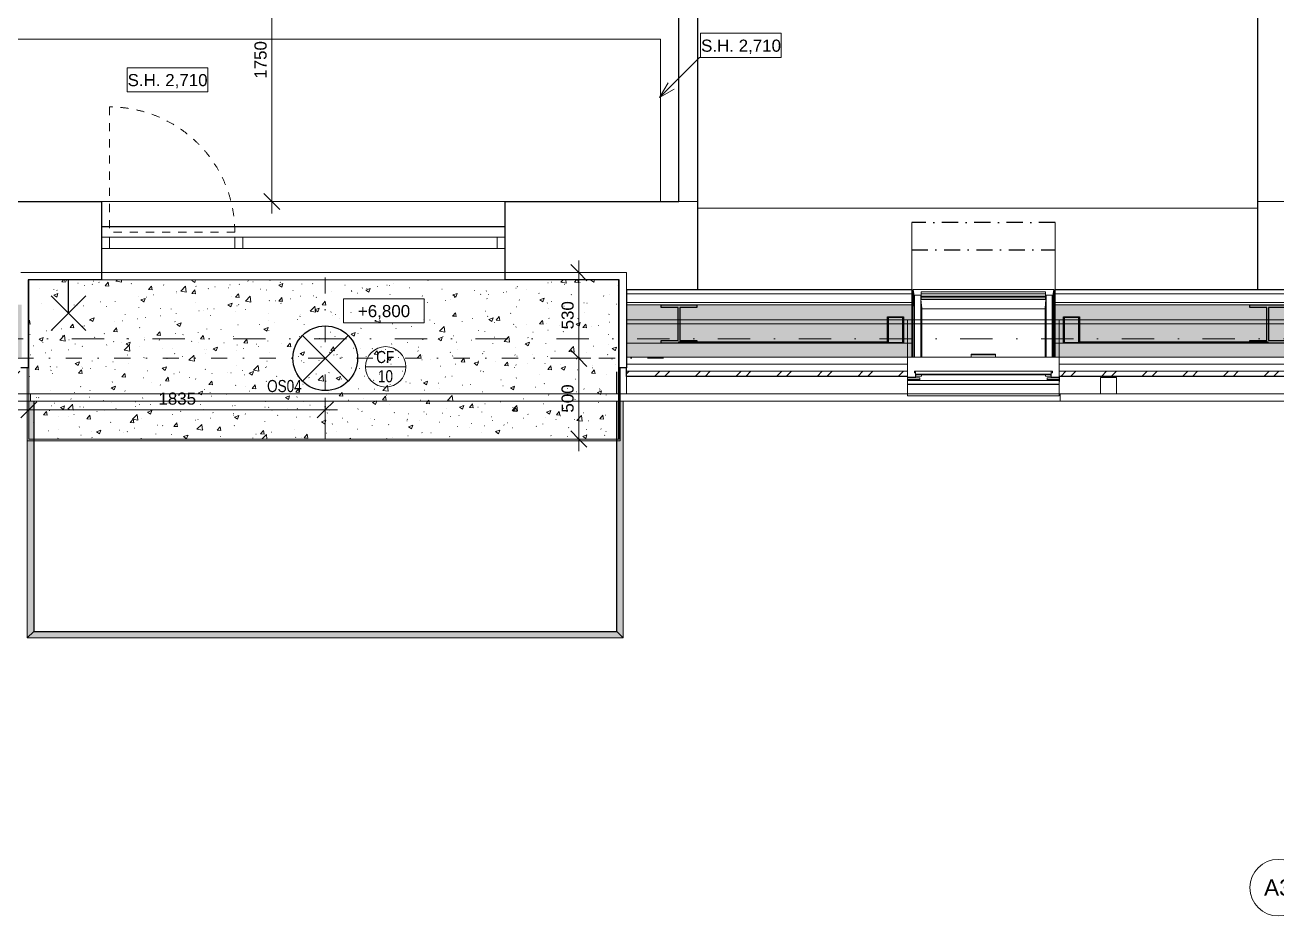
# Model space of a CAD drawing. Header units: millimetres. Extents: x -2015 to 46090, y -3604 to 14301.
# Drawn here: x 8441 to 16193, y -3571 to 1942 of the extents above; entities that cross this region are included whole.
import ezdxf

# ---------------------------------------------------------------- set-up
doc = ezdxf.new("R2010")
doc.units = ezdxf.units.MM
for name, pattern in [('HA_Dash_2mm-S1mm', [100, 50, -50]), ('HA_DashDot_10mm-S3mm', [500, 200, -150, 0, -150]), ('HA_DashDot_4mm-S1mm', [200, 100, -50, 0, -50]), ('HA_DashDot_6mm-S2mm', [300, 100, -100, 0, -100])]:
    doc.linetypes.add(name, pattern=pattern)
for name, color, linetype, lineweight in [('-UNDERLAY_A-AREA-____-OTLN', 9, 'Continuous', 25), ('-UNDERLAY_A-FLOR-HRAL-OTLN', 9, 'Continuous', 9), ('-UNDERLAY_A-GLAZ-CWMG-OTLN', 9, 'Continuous', 5), ('-UNDERLAY_A-WALL-____-OTLN', 9, 'Continuous', 9), ('-UNDERLAY_M-HVAC-DUCT-OTLN', 9, 'Continuous', 9), ('A-____-____-DIMS', 9, 'Continuous', 5), ('A-____-____-DIMS-50', 9, 'Continuous', 5), ('A-CLNG-____-IDEN', 9, 'Continuous', 9), ('A-CLNG-____-OTLN', 9, 'Continuous', 9), ('A-CLNG-____-PATT', 9, 'Continuous', 9), ('A-DETL-____-CNTR', 9, 'HA_DashDot_6mm-S2mm', 9), ('A-DOOR-____-OTLN', 9, 'Continuous', 9), ('A-FLOR-____-OTLN', 9, 'Continuous', 9), ('A-FLOR-____-OVHD', 9, 'HA_DashDot_4mm-S1mm', 25), ('A-GENM-____-MCUT', 9, 'Continuous', 25), ('A-GLAZ-____-OTLN', 9, 'Continuous', 5), ('A-GLAZ-CURT-MCUT', 9, 'Continuous', 5), ('A-GLAZ-CURT-OTLN', 9, 'Continuous', 5), ('A-GLAZ-CWMG-MCUT', 9, 'Continuous', 5), ('A-GLAZ-CWMG-OTLN', 9, 'Continuous', 5), ('A-ROOF-____-MCUT', 9, 'Continuous', 25), ('A-ROOF-____-OTLN', 9, 'Continuous', 9), ('A-ROOF-____-PATT', 9, 'Continuous', 25), ('A-WALL-____-MCUT', 9, 'Continuous', 9), ('A-WALL-____-OTLN', 9, 'Continuous', 9), ('E-LITE-EQPM-IDEN', 9, 'Continuous', 9), ('E-LITE-EQPM-OTLN', 9, 'Continuous', 9), ('G-____-____-DIMS', 9, 'Continuous', 5), ('I-WALL-____-MCUT', 9, 'Continuous', 25), ('S-GRID-____-IDEN', 9, 'Continuous', 9), ('S-GRID-____-OTLN', 9, 'Continuous', 5)]:
    doc.layers.add(name, color=color, linetype=linetype, lineweight=lineweight)
doc.styles.add('Arial', font='arial.ttf', dxfattribs={"height": 100})
doc.styles.add('Arial_1', font='arial.ttf', dxfattribs={"height": 75})
doc.styles.add('Arial_2', font='arial.ttf', dxfattribs={"width": 0.8, "height": 75})
doc.dimstyles.new('Inner_Dimensions', dxfattribs={"dimscale": 304.8, "dimtxt": 76.519455, "dimasz": 0.328084, "dimexe": 0.246063, "dimexo": 0.0625, "dimgap": 0.032808, "dimtad": 1, "dimdec": 0, "dimzin": 0, "dimdsep": 46, "dimtxsty": 'Arial_1', "dimblk1": 'OBLIQUE', "dimblk2": 'OBLIQUE', "dimsah": 1, "dimcen": 0.09, "dimdle": 0.246063, "dimazin": 0, "dimtfac": 1, "dimtdec": 4, "dimtix": 1, "dimtmove": 0, "dimatfit": 3, "dimfxl": 0.246063, "dimfxlon": 1, "dimtvp": 1, "dimtolj": 1, "dimtzin": 0, "dimlwd": 9, "dimlwe": 9, "dimarcsym": 2})
pattern_1 = [(0, (0, 0), (58.594, 33.829), [39.062, -78.125]), (120, (0, 0), (-58.593773, 33.82939), [39.062, -78.125]), (60, (0, 0), (0.000227, 67.65839), [0, -78.125, 39.062, 0])]

# ---------------------------------------------------------------- blocks, each defined once
blk = doc.blocks.new('BD Libus_IFC_ifc-1-DSP_2NP-A')
at = {"layer": 'A-GENM-____-MCUT', "color": 7}
for p, q in [((12380, 194.2), (12380, 211.5)), ((12380, 211.5), (12600, 211.5)), ((12485.3, 194.2), (12380, 194.2)), ((12485.3, -9.6), (12485.3, 194.2)), ((12600, 194.2), (12494.8, 194.2)), ((12494.8, 194.2), (12494.8, -9.6)), ((12600, 211.5), (12600, 194.2)), ((16025, 194.2), (16025, 211.5)), ((16025, 211.5), (16245, 211.5)), ((16130.2, 194.2), (16025, 194.2)), ((16130.2, -9.6), (16130.2, 194.2)), ((16245, 194.2), (16139.7, 194.2)), ((16139.7, 194.2), (16139.7, -9.6)), ((13780.5, -27), (13780.5, 135.6)), ((13780.5, 135.6), (13880.5, 135.6)), ((13876.5, 131.3), (13784.5, 131.3)), ((13784.5, 131.3), (13784.5, -22.7)), ((13876.5, -22.7), (13876.5, 131.3)), ((13880.5, 135.6), (13880.5, -27)), ((14870.6, -27.1), (14870.6, 135.6)), ((14870.6, 135.6), (14970.6, 135.6)), ((14966.6, 131.2), (14874.6, 131.2)), ((14874.6, 131.2), (14874.6, -22.7)), ((14966.6, -22.7), (14966.6, 131.2)), ((14970.6, 135.6), (14970.6, -27.1)), ((12380, -27), (12380, -9.6)), ((12380, -9.6), (12485.3, -9.6)), ((12600, -27), (12380, -27)), ((12490, -19.2), (13780.5, -19.2)), ((12490, -27.1), (12490, -19.2)), ((13780.5, -27.2), (12490, -27.1)), ((12494.8, -9.6), (12600, -9.6)), ((12600, -9.6), (12600, -27)), ((13780.5, -19.2), (13780.5, -27.2)), ((13880.5, -27), (13780.5, -27)), ((13784.5, -22.7), (13876.5, -22.7)), ((14970.6, -27.1), (14870.6, -27.1)), ((14874.6, -22.7), (14966.6, -22.7)), ((14970.5, -19.3), (16135, -19.3)), ((14970.5, -27.2), (14970.5, -19.3)), ((16135, -27.2), (14970.5, -27.2)), ((16025, -27), (16025, -9.6)), ((16025, -9.6), (16130.2, -9.6)), ((16245, -27), (16025, -27)), ((16135, -19.3), (16135, -27.2)), ((16139.7, -9.6), (16245, -9.6))]:
    blk.add_line(p, q, dxfattribs=at)
blk = doc.blocks.new('Railing - Railing-1473463-DSP_2NP-A')
at = {"layer": '-UNDERLAY_A-FLOR-HRAL-OTLN'}
for points in [[(8455, -1850), (8495, -1810), (8495, -385), (8455, -385), (8455, -884.1)], [(12145, -1850), (12145, -385), (12105, -385), (12105, -1810), (12138.2, -1843.2)], [(8455, -1850), (12145, -1850), (12105, -1810), (8495, -1810)]]:
    blk.add_hatch(color=256, dxfattribs=at).paths.add_polyline_path(points)
for p, q in [((8455, -1850), (8455, -385)), ((8495, -1810), (8495, -385)), ((12105, -385), (12105, -1810)), ((12145, -385), (12145, -1850)), ((8495, -1810), (8455, -1850)), ((12145, -1850), (8455, -1850)), ((12105, -1810), (8495, -1810)), ((12105, -1810), (12145, -1850))]:
    blk.add_line(p, q, dxfattribs=at)
blk = doc.blocks.new('Obdélníková příčel - 50x70mm EXT-1499864-DSP_2NP-A')
at = {"layer": '-UNDERLAY_A-GLAZ-CWMG-OTLN'}
for p, q in [((2805, 630), (2805, 560)), ((4380, 630), (2805, 630)), ((4380, 560), (4380, 630)), ((2805, 560), (4380, 560))]:
    blk.add_line(p, q, dxfattribs=at)
blk = doc.blocks.new('Obdélníková příčel - 50x70mm EXT-1499825-DSP_2NP-A')
at = {"layer": '-UNDERLAY_A-GLAZ-CWMG-OTLN'}
for p, q in [((1980, 630), (1980, 560)), ((2755, 630), (1980, 630)), ((2755, 560), (2755, 630)), ((1980, 560), (2755, 560))]:
    blk.add_line(p, q, dxfattribs=at)
blk = doc.blocks.new('Roof-Windows_VELUX_VFE - VFE size 940x1370 _PK38__67_26-2206238-DSP_2NP-A')
at = {"layer": 'A-GLAZ-____-OTLN'}
for p, q in [((470, 235), (-470, 235)), ((-470, -235), (-470, 235)), ((470, -235), (470, 235)), ((-470, 164.3), (-470, 163.8)), ((470, 164.3), (-470, 164.3)), ((-470, 163.8), (-470, 139.3)), ((470, 163.8), (-470, 163.8)), ((470, 163.8), (470, 164.3)), ((470, 139.3), (470, 163.8)), ((-470, 139.3), (-470, 122.4)), ((470, 139.3), (-470, 139.3)), ((-470, 122.4), (-470, 119.5)), ((-470, 119.5), (-420, 119.5)), ((-470, -3.7), (-470, 119.5)), ((-469, 137.5), (-469, 133.5)), ((-469, 137.5), (-394, 137.5)), ((-469, 123.5), (-469, 133.5)), ((-469, 133.5), (-394, 133.5)), ((-394, 123.5), (-469, 123.5)), ((-420, 92.9), (-427.6, 92.9)), ((-427.6, 92.9), (-427.6, 83.2)), ((-427.6, 83.2), (427.6, 83.2)), ((-420, 119.5), (-420, 92.9)), ((-420, 105.2), (-417.8, 105.2)), ((420, 100.9), (-420, 100.9)), ((-420, 92.9), (-420, 83.2)), ((-417.8, 103.7), (-417.8, 114.1)), ((-417.8, 114.1), (-383.7, 114.1)), ((-383.7, 103.7), (-417.8, 103.7)), ((-394, 137.5), (-394, 133.5)), ((-394, 133.5), (-394, 123.5)), ((-383.7, 114.1), (-383.7, 103.7)), ((-383.7, 105.2), (383.7, 105.2)), ((383.7, 103.7), (383.7, 114.1)), ((383.7, 114.1), (417.8, 114.1)), ((417.8, 103.7), (383.7, 103.7)), ((394, 137.5), (394, 133.5)), ((394, 137.5), (469, 137.5)), ((394, 123.5), (394, 133.5)), ((394, 133.5), (469, 133.5)), ((469, 123.5), (394, 123.5)), ((417.8, 114.1), (417.8, 103.7)), ((417.8, 105.2), (420, 105.2)), ((420, 92.9), (420, 119.5)), ((420, 119.5), (470, 119.5)), ((420, 83.2), (420, 92.9)), ((427.6, 92.9), (420, 92.9)), ((427.6, 83.2), (427.6, 92.9)), ((469, 137.5), (469, 133.5)), ((469, 133.5), (469, 123.5)), ((470, 122.4), (470, 139.3)), ((470, 119.5), (470, 122.4)), ((470, 119.5), (470, -3.7)), ((470, -3.7), (-470, -3.7)), ((-75, -3.7), (-75, -18.6)), ((-75, -18.6), (-75, -23.6)), ((75, -18.6), (-75, -18.6)), ((75, -23.6), (-75, -23.6)), ((75, -18.6), (75, -3.7)), ((75, -23.6), (75, -18.6)), ((-470, -235), (470, -235))]:
    blk.add_line(p, q, dxfattribs=at)
blk = doc.blocks.new('Systémový panel - Sklo-1499866-DSP_2NP-A')
at = {"layer": 'A-GLAZ-CURT-MCUT'}
for p, q in [((-787.5, 0), (-787.5, 70)), ((-787.5, 70), (787.5, 70)), ((787.5, 70), (787.5, 0)), ((787.5, 0), (-787.5, 0))]:
    blk.add_line(p, q, dxfattribs=at)
blk = doc.blocks.new('Obdélníková příčel - 50x70mm EXT-1499822-DSP_2NP-A')
at = {"layer": 'A-GLAZ-CWMG-OTLN'}
for p, q in [((2755, 630), (1980, 630)), ((2755, 560), (1980, 560))]:
    blk.add_line(p, q, dxfattribs=at)
blk = doc.blocks.new('Obdélníková příčel - 50x70mm EXT-1499828-DSP_2NP-A')
at = {"layer": 'A-GLAZ-CWMG-MCUT'}
for p, q in [((0, 0), (-50, 0)), ((-50, 0), (-50, -70)), ((0, -70), (0, 0)), ((-50, -70), (0, -70))]:
    blk.add_line(p, q, dxfattribs=at)
blk = doc.blocks.new('Obdélníková příčel - 50x70mm EXT-1499829-DSP_2NP-A')
at = {"layer": 'A-GLAZ-CWMG-MCUT'}
for p, q in [((-50, 0), (0, 0)), ((-50, -70), (-50, 0)), ((0, 0), (0, -70)), ((0, -70), (-50, -70))]:
    blk.add_line(p, q, dxfattribs=at)
blk = doc.blocks.new('ABMV_CW_Single_Swing_Generic - Ex_Glass_SKLOPNE-1550612-DSP_2NP-A')
at = {"layer": 'A-DOOR-____-OTLN', "linetype": 'HA_Dash_2mm-S1mm', "lineweight": 5}
for p in [(-387.5, -30), (387.5, -805)]:
    blk.add_line(p, (387.5, -30), dxfattribs=at)
blk.add_arc((387.5, -30), 775, 180, 270, dxfattribs=at)
blk = doc.blocks.new('Obdélníková příčel - 50x70mm EXT-1499826-DSP_2NP-A')
at = {"layer": 'A-GLAZ-CWMG-MCUT'}
for p, q in [((25, 0), (-25, 0)), ((-25, 0), (-25, -70)), ((25, -70), (25, 0)), ((-25, -70), (25, -70))]:
    blk.add_line(p, q, dxfattribs=at)
blk = doc.blocks.new('Roof-Windows_VELUX_GLL_1061 - PK06-1841059-DSP_2NP-A')
at = {"layer": 'A-GLAZ-____-OTLN'}
for p, q in [((14810, 306.5), (13940, 306.5)), ((13940, 306.5), (13940, -113.8)), ((13946, 269.2), (13940, 306.5)), ((13946, 269.2), (13946, 202.6)), ((13949.1, 259.7), (13946, 259.7)), ((13946, 258.3), (13949.1, 258.3)), ((13949.1, 235.1), (13946, 235.1)), ((13987, 271.1), (13949.1, 271.1)), ((13949.1, 271.1), (13949.1, -113.8)), ((13989, 253.3), (13987, 271.1)), ((13987, -113.8), (13987, 271.1)), ((13987.7, 253.3), (13987.7, 243.5)), ((13987.7, 253.3), (13990, 253.3)), ((13987.7, 243.5), (13993.6, 189.3)), ((13987.7, 243.5), (14762.3, 243.5)), ((13990, 259.7), (13988.3, 259.7)), ((13988.3, 258.3), (13990, 258.3)), ((13990, 291.5), (14760, 291.5)), ((13990, 291.5), (13990, 291.5)), ((13990, 291.5), (13990, 282.8)), ((13990, 282.8), (13990, 278.3)), ((13990, 278.4), (13990, 276.9)), ((14760, 278.3), (13990, 278.3)), ((13990, 276.9), (13990, 274.6)), ((13990, 274.6), (13990, 272.1)), ((13990, 272.1), (13990, 267.8)), ((13990, 267.8), (13990, 263.4)), ((13990, 263.4), (13990, 257.2)), ((13990, 263.4), (14760, 263.4)), ((13990, 257.3), (14760, 257.3)), ((13990, 257.3), (13990, 251.3)), ((13990, 251.3), (13990, 245.8)), ((13990, 245.8), (14760, 245.8)), ((14756.4, 189.3), (14762.3, 243.5)), ((14760, 282.8), (14760, 291.5)), ((14760, 291.5), (14760, 291.5)), ((14760, 278.3), (14760, 282.8)), ((14760, 276.9), (14760, 278.4)), ((14760, 274.6), (14760, 276.9)), ((14760, 272.1), (14760, 274.6)), ((14760, 267.8), (14760, 272.1)), ((14760, 263.4), (14760, 267.8)), ((14760, 257.2), (14760, 263.4)), ((14761.7, 259.7), (14760, 259.7)), ((14760, 258.3), (14761.7, 258.3)), ((14760, 251.3), (14760, 257.3)), ((14760, 253.3), (14762.3, 253.3)), ((14760, 245.8), (14760, 251.3)), ((14763, 271.1), (14761, 253.3)), ((14762.3, 243.5), (14762.3, 253.3)), ((14800.9, 271.1), (14763, 271.1)), ((14763, 271.1), (14763, -113.8)), ((14800.9, -113.8), (14800.9, 271.1)), ((14804, 259.7), (14800.9, 259.7)), ((14800.9, 258.3), (14804, 258.3)), ((14804, 235.1), (14800.9, 235.1)), ((14810, 306.5), (14804, 269.2)), ((14804, -113.8), (14804, 269.2)), ((14810, -113.8), (14810, 306.5)), ((13949.1, 227.7), (13946, 227.7)), ((13949.1, 218.5), (13946, 218.5)), ((13949.1, 175.9), (13946, 175.9)), ((13946, 167.1), (13949.1, 167.1)), ((13949.1, 158.6), (13946, 158.6)), ((13993.6, 189.3), (13993.6, -113.8)), ((14756.4, 185.5), (13993.6, 185.5)), ((14756.4, 189.3), (14756.4, -113.8)), ((14804, 227.7), (14800.9, 227.7)), ((14804, 218.5), (14800.9, 218.5)), ((14804, 175.9), (14800.9, 175.9)), ((14800.9, 167.1), (14804, 167.1)), ((14804, 158.6), (14800.9, 158.6)), ((13949.1, 154.1), (13946, 154.1)), ((14804, 154.1), (14800.9, 154.1)), ((13949.1, -39.6), (13946, -39.6)), ((13946, -39.6), (13949.1, -39.6)), ((14804, -39.6), (14800.9, -39.6)), ((14800.9, -39.6), (14804, -39.6)), ((13904, -233), (13904, -258)), ((13904, -258), (13904, -259.3)), ((13905, -258), (13904, -258)), ((13904, -259.3), (13904, -264.8)), ((13905, -264.8), (13904, -264.8)), ((14846, -258), (14845, -258)), ((14846, -264.8), (14845, -264.8)), ((14846, -258), (14846, -233)), ((14846, -259.3), (14846, -258)), ((14846, -264.8), (14846, -259.3))]:
    blk.add_line(p, q, dxfattribs=at)
blk = doc.blocks.new('HA_LF_GenericSymbol nastenne svitidlo - nastenne svitidlo-V4-DSP_2NP-A')
at = {"layer": 'E-LITE-EQPM-OTLN', "color": 11, "lineweight": 25}
for p, q in [((107.3, 107.3), (-107.3, -107.3)), ((-107.3, 107.3), (107.3, -107.3)), ((0, 0), (-205, 0))]:
    blk.add_line(p, q, dxfattribs=at)
blk = doc.blocks.new('HA_LF_GenericSymbol - OS04_VENKOVNI-2042368-DSP_2NP-A')
at = {"layer": 'E-LITE-EQPM-OTLN', "color": 11, "lineweight": 25}
for p, q in [((141.4, 141.4), (-141.4, -141.4)), ((-141.4, 141.4), (141.4, -141.4))]:
    blk.add_line(p, q, dxfattribs=at)
blk.add_circle((0, 0), 200, dxfattribs=at)
blk = doc.blocks.new('Grid - Radius 3_5mm-353793-DSP_2NP-A')
at = {"layer": 'S-GRID-____-IDEN'}
blk.add_circle((0, 0), 3.5, dxfattribs=at)
blk = doc.blocks.new('DIMBLOCK94-DSP_2NP-A')
at = {"layer": 'A-____-____-DIMS-50', "lineweight": 9}
for p, q in [((9969.1, 2600), (9919.1, 2650)), ((10044.1, 2600), (9894.1, 2600)), ((9969.1, 2600), (9969.1, 775)), ((9969.1, 2600), (10019.1, 2550)), ((9969.1, 2600), (10044.1, 2600)), ((9969.1, 850), (9919.1, 900)), ((10044.1, 850), (9894.1, 850)), ((9969.1, 850), (10019.1, 800)), ((9969.1, 850), (10044.1, 850))]:
    blk.add_line(p, q, dxfattribs=at)
at = {"layer": 'A-____-____-DIMS-50', "color": 0, "lineweight": 9, "insert": (9861.8, 1609.6), "char_height": 75, "width": 276.883, "attachment_point": 1, "rotation": 90, "line_spacing_factor": 0.941778, "style": 'Arial_1'}
blk.add_mtext('1750', dxfattribs=at)
blk = doc.blocks.new('_Oblique')
at = {"color": 0, "linetype": 'ByBlock', "lineweight": -2}
blk.add_line((-0.5, -0.5), (0.5, 0.5), dxfattribs=at)
blk = doc.blocks.new('HA_Tag_Ceiling - Group _ Type Mark-1591810-DSP_2NP-A')
at = {"layer": 'A-CLNG-____-IDEN'}
blk.add_line((-2.5, 0), (2.5, 0), dxfattribs=at)
blk.add_circle((0, 0), 2.5, dxfattribs=at)
blk = doc.blocks.new('DIMBLOCK117-DSP_2NP-A')
at = {"layer": 'A-____-____-DIMS-50', "lineweight": 9}
for p, q in [((8465, -364.6), (8465, -514.6)), ((8465, -439.6), (8465, -364.6)), ((10300.4, -364.6), (10300.4, -514.6)), ((10300.4, -439.6), (10300.4, -364.6)), ((8390, -439.6), (10375.4, -439.6)), ((8465, -439.6), (8415, -489.6)), ((8465, -439.6), (8515, -389.6)), ((10300.4, -439.6), (10250.4, -489.6)), ((10300.4, -439.6), (10350.4, -389.6))]:
    blk.add_line(p, q, dxfattribs=at)
at = {"layer": 'A-____-____-DIMS-50', "color": 0, "lineweight": 9, "insert": (9267.3, -332.2), "char_height": 75, "width": 276.883, "attachment_point": 1, "line_spacing_factor": 0.941778, "style": 'Arial_1'}
blk.add_mtext('1835', dxfattribs=at)
blk = doc.blocks.new('DIMBLOCK118-DSP_2NP-A')
at = {"layer": 'A-____-____-DIMS-50', "lineweight": 9}
for p, q in [((11870.4, -120), (11820.4, -70)), ((11795.4, -120), (11945.4, -120)), ((11870.4, -120), (11795.4, -120)), ((11870.4, -695), (11870.4, -120)), ((11870.4, -120), (11920.4, -170)), ((11795.4, -620), (11945.4, -620)), ((11870.4, -620), (11795.4, -620)), ((11870.4, -620), (11820.4, -570)), ((11870.4, -620), (11920.4, -670))]:
    blk.add_line(p, q, dxfattribs=at)
at = {"layer": 'A-____-____-DIMS-50', "color": 0, "lineweight": 9, "insert": (11763, -456.5), "char_height": 75, "width": 207.662, "attachment_point": 1, "rotation": 90, "line_spacing_factor": 0.941778, "style": 'Arial_1'}
blk.add_mtext('500', dxfattribs=at)
blk = doc.blocks.new('DIMBLOCK119-DSP_2NP-A')
at = {"layer": 'A-____-____-DIMS-50', "lineweight": 9}
for p, q in [((11870.4, -120), (11870.4, 485)), ((11795.4, 410), (11945.4, 410)), ((11870.4, 410), (11795.4, 410)), ((11870.4, 410), (11820.4, 460)), ((11870.4, 410), (11920.4, 360)), ((11870.4, -120), (11820.4, -70)), ((11795.4, -120), (11945.4, -120)), ((11870.4, -120), (11795.4, -120)), ((11870.4, -120), (11920.4, -170))]:
    blk.add_line(p, q, dxfattribs=at)
at = {"layer": 'A-____-____-DIMS-50', "color": 0, "lineweight": 9, "insert": (11763, 58.5), "char_height": 75, "width": 207.662, "attachment_point": 1, "rotation": 90, "line_spacing_factor": 0.941778, "style": 'Arial_1'}
blk.add_mtext('530', dxfattribs=at)
blk = doc.blocks.new('Spot Elevations - Generic-448778-DSP_2NP-A')
at = {"layer": 'G-____-____-DIMS', "lineweight": 9}
for p, q in [((-5, 0), (-5, 3)), ((-5, 3), (5, 3)), ((5, 3), (5, 0)), ((5, 0), (-5, 0))]:
    blk.add_line(p, q, dxfattribs=at)

msp = doc.modelspace()

# ---------------------------------------------------------------- hatches: boundary and pattern name
at = {"layer": 'A-CLNG-____-PATT', "lineweight": 5}
h = msp.add_hatch(dxfattribs=at)
h.set_pattern_fill('FP_5', color=256, style=0, pattern_type=2)
h.set_pattern_definition([(50, (0, 0), (268.9728, -23.5317), [28.125, -309.375]), (355, (0, 0), (-52.032, 282.072), [22.5, -247.5]), (100.451, (22.41, -1.96), (216.9426, 258.538), [23.903, -262.928]), (46.184, (0, 75), (400.215, -62.072), [42.187, -464.062]), (96.636, (33.35, 69.83), (350.496, 365.297), [35.854, -394.392]), (351.184, (0, 75), (350.5, 365.294), [33.75, -371.25]), (21, (37.5, 56.25), (223.8405, -150.982), [28.125, -309.375]), (326, (37.5, 56.25), (91.243, 271.9314), [22.5, -247.5]), (71.451, (56.15, 43.67), (315.084, 120.947), [23.903, -262.928]), (37.5, (0, 0), (4.55924, 124.8353), [1.676, -242.824, 1.676, -249.574, -248.437]), (37.5, (0, 0), (4.55924, 124.8353), [-495.75, 1.676, -246.761]), (7.5, (0, 0), (98.6506, 147.9038), [1.676, -141.574, 1.676, -237.199, -94.687]), (7.5, (0, 0), (98.6506, 147.9038), [-382.125, 1.676, -93.011]), (327.5, (-83.62, 0), (200.1838, -8.45835), [1.676, -92.074, 1.676, -290.824, -388.125]), (327.5, (-83.62, 0), (200.1838, -8.45835), [-386.25, 1.676, -386.449]), (317.5, (-121.12, 0), (218.6952, 37.539), [1.676, -120.199, 1.676, -192.574, -275.625]), (317.5, (-121.12, 0), (218.6952, 37.539), [-316.125, 1.676, -273.949])])
h.paths.add_polyline_path([(8915, -620), (12120, -620), (12120, 365), (8465, 365), (8465, -620), (8761.1, -620)])
at = {"layer": 'A-ROOF-____-PATT', "lineweight": 5}
h = msp.add_hatch(dxfattribs=at)
h.set_pattern_fill('FP_2', color=256, style=0, pattern_type=2)
h.set_pattern_definition(pattern_1)
h.paths.add_polyline_path([(12165, -27), (13931.3, -27), (13931.3, 211.5), (12165, 211.5), (12165, 81.9)])
h.paths.add_polyline_path([(318.1, -27), (1870, -27), (1870, 211.5), (-340, 211.5), (-340, -27)])
h.paths.add_polyline_path([(21832.5, -27), (21893.3, 211.5), (19135, 211.5), (19135, -27), (21425.4, -27)])
h.paths.add_polyline_path([(4490, -27), (5786.3, -27), (5786.3, 211.5), (4490, 211.5), (4490, 81.9)])
h.paths.add_polyline_path([(6673.7, -27), (8420, -27), (8420, 211.5), (6673.7, 211.5), (6673.7, 81.9)])
h.paths.add_polyline_path([(16515, -27), (16515, 211.5), (14818.7, 211.5), (14818.7, -27), (16359.7, -27)])
h = msp.add_hatch(dxfattribs=at)
h.set_pattern_fill('FP_2', color=256, style=0, pattern_type=2)
h.set_pattern_definition(pattern_1)
h.paths.add_polyline_path([(21810.3, -113.7), (21832.5, -27), (19135, -27), (19135, -113.7), (21425.4, -113.7)])
h.paths.add_polyline_path([(-340, -113.7), (1870, -113.7), (1870, -27), (-340, -27)])
h.paths.add_polyline_path([(4490, -113.7), (5786.3, -113.7), (5786.3, -27), (4490, -27)])
h.paths.add_polyline_path([(16515, -113.7), (16515, -27), (14818.7, -27), (14818.7, -113.7), (16359.7, -113.7)])
h.paths.add_polyline_path([(6673.7, -113.7), (8420, -113.7), (8420, -27), (6673.7, -27), (6673.7, -38.9)])
h.paths.add_polyline_path([(12165, -113.7), (13931.3, -113.7), (13931.3, -27), (12165, -27)])
h = msp.add_hatch(dxfattribs=at)
h.set_pattern_fill('FP_1', color=256, style=0, pattern_type=2)
h.set_pattern_definition([(45, (0, 0), (-125.7236, 125.7236), []), (45, (0, 190.5), (-125.7236, 125.7236), [])])
h.paths.add_polyline_path([(21779.9, -233), (21788.2, -200.5), (19135, -200.5), (19135, -233), (21425.4, -233)])
h.paths.add_polyline_path([(-385, -233), (1870, -233), (1870, -200.5), (-340, -200.5), (-340, -216.8), (-385, -216.8)])
h.paths.add_polyline_path([(4490, -233), (5760, -233), (5760, -200.5), (4490, -200.5)])
h.paths.add_polyline_path([(16515, -233), (16515, -200.5), (14845, -200.7), (14845, -233), (16359.7, -233)])
h.paths.add_polyline_path([(6700, -233), (8420, -233), (8420, -200.5), (6700, -200.7), (6700, -232.5)])
h.paths.add_polyline_path([(12165, -233), (13905, -233), (13905, -200.5), (12165, -200.5)])

# ---------------------------------------------------------------- linework, layer by layer
at = {"layer": '-UNDERLAY_A-AREA-____-OTLN'}
for p, q in [((8915, 695), (11415, 695)), ((8915, 695), (8915, 387.5)), ((12105, -340), (12105, -205)), ((8495, -385), (8495, -1810)), ((12105, -1810), (12105, -385)), ((8495, -1810), (12105, -1810))]:
    msp.add_line(p, q, dxfattribs=at)
at = {"layer": '-UNDERLAY_A-WALL-____-OTLN'}
for p, q in [((16515, 117.5), (12165, 117.5)), ((12165, 92.5), (16515, 92.5)), ((12165, -340), (12165, -233)), ((-385, -385), (21787.6, -385)), ((21752.6, -340), (4490, -340)), ((8475, -340), (8475, -385)), ((14850, -385), (14850, -340))]:
    msp.add_line(p, q, dxfattribs=at)
at = {"layer": '-UNDERLAY_M-HVAC-DUCT-OTLN'}
for p, q in [((15099.8, -340.1), (15099.8, -240.1)), ((15099.8, -240.1), (15199.8, -240.1)), ((15199.8, -240.1), (15199.8, -340.1)), ((15199.8, -340.1), (15099.8, -340.1))]:
    msp.add_line(p, q, dxfattribs=at)
at = {"layer": 'A-CLNG-____-OTLN'}
for p, q in [((8465, -620), (8465, 365)), ((12120, -178.8), (12120, -620)), ((12120, -620), (12115, -620))]:
    msp.add_line(p, q, dxfattribs=at)
at = {"layer": 'A-DETL-____-CNTR'}
for p, q in [((10300.4, -620), (10300.4, 380)), ((8393.4, -120), (12393.4, -120))]:
    msp.add_line(p, q, dxfattribs=at)
at = {"layer": 'A-FLOR-____-OTLN'}
for p, q in [((8225, 1855), (12375, 1855)), ((12375, 1855), (12375, 850))]:
    msp.add_line(p, q, dxfattribs=at)
at = {"layer": 'A-FLOR-____-OVHD'}
for p, q in [((14818.7, 720.8), (13931.3, 720.8)), ((13931.3, 550.3), (14818.7, 550.3))]:
    msp.add_line(p, q, dxfattribs=at)
at = {"layer": 'A-ROOF-____-MCUT'}
for p, q in [((12165, 306.4), (13931.3, 306.4)), ((13931.3, 306.4), (13931.3, -113.8)), ((14818.7, -113.8), (14818.7, 306.4)), ((14818.7, 306.4), (16515, 306.4)), ((12165, -233), (12165, -178.8)), ((13905, -233), (12165, -233)), ((16515, -233), (14845, -233))]:
    msp.add_line(p, q, dxfattribs=at)
at = {"layer": 'A-ROOF-____-MCUT', "lineweight": 9}
for p, q in [((12165, 279.3), (13931.3, 279.3)), ((14818.7, 279.3), (16515, 279.3)), ((12165, 225.1), (13931.3, 225.1)), ((12165, 211.5), (13931.3, 211.5)), ((14818.7, 225.1), (16515, 225.1)), ((14818.7, 211.5), (16515, 211.5)), ((12165, -27), (13931.3, -27)), ((14818.7, -27), (16515, -27)), ((12165, -113.7), (13931.3, -113.7)), ((14818.7, -113.7), (16515, -113.7)), ((12165, -157.1), (13905, -157.1)), ((12165, -200.5), (13905, -200.5)), ((14845, -157.1), (16515, -157.1)), ((14845, -200.5), (16515, -200.5))]:
    msp.add_line(p, q, dxfattribs=at)
at = {"layer": 'A-ROOF-____-OTLN'}
for p, q in [((12605, 809.3), (16075, 809.3)), ((13931.3, 720.8), (13931.3, 306.4)), ((14818.7, 306.4), (14818.7, 720.8))]:
    msp.add_line(p, q, dxfattribs=at)
at = {"layer": 'A-WALL-____-MCUT', "lineweight": 25}
for p, q in [((8225, 850), (8915, 850)), ((8915, 850), (8915, 365)), ((11415, 365), (11415, 850)), ((11415, 850), (12490, 850)), ((12605, 850), (12605, 306.4)), ((16075, 306.4), (16075, 850)), ((8915, 365), (8460, 365)), ((8460, 365), (8460, -178.8)), ((12120, 365), (11415, 365)), ((12120, -178.8), (12120, 365)), ((12165, 306.4), (12165, -178.8)), ((8460, -178.8), (8415, -178.8)), ((12165, -178.8), (12120, -178.8))]:
    msp.add_line(p, q, dxfattribs=at)
at = {"layer": 'A-WALL-____-MCUT'}
for p, q in [((12490, 850), (12605, 850)), ((16325, 850), (16075, 850)), ((8415, 410), (8915, 410)), ((11415, 410), (12165, 410)), ((12165, 306.4), (12165, 410))]:
    msp.add_line(p, q, dxfattribs=at)
at = {"layer": 'A-WALL-____-OTLN'}
for p, q in [((11415, 850), (8915, 850)), ((8915, 410), (11415, 410)), ((8915, 365), (11415, 365)), ((12115, 365), (12115, -620)), ((8455, -178.8), (8455, -630)), ((12125, -630), (12125, -178.8)), ((12115, -620), (8465, -620)), ((8455, -630), (12125, -630))]:
    msp.add_line(p, q, dxfattribs=at)
at = {"layer": 'G-____-____-DIMS', "lineweight": 9}
for p, q in [((12370.4, 1493.7), (12617.7, 1741)), ((12617.7, 1741), (12873.7, 1741)), ((12370.4, 1493.7), (12422.2, 1583.4)), ((12370.4, 1493.7), (12460.1, 1545.5))]:
    msp.add_line(p, q, dxfattribs=at)
at = {"layer": 'I-WALL-____-MCUT'}
for p, q in [((12490, 850), (12490, 4375)), ((12605, 4375), (12605, 850)), ((16075, 850), (16075, 4375))]:
    msp.add_line(p, q, dxfattribs=at)
at = {"layer": 'S-GRID-____-OTLN', "linetype": 'HA_DashDot_10mm-S3mm', "lineweight": 9}
msp.add_line((25434, 0), (-414.9, 0), dxfattribs=at)

# ---------------------------------------------------------------- block references
at = {"layer": '-UNDERLAY_A-FLOR-HRAL-OTLN'}
msp.add_blockref('Railing - Railing-1473463-DSP_2NP-A', (0, 0), dxfattribs=at)
at = {"layer": '-UNDERLAY_A-GLAZ-CWMG-OTLN'}
for name in ['Obdélníková příčel - 50x70mm EXT-1499825-DSP_2NP-A', 'Obdélníková příčel - 50x70mm EXT-1499864-DSP_2NP-A']:
    msp.add_blockref(name, (6985, 0), dxfattribs=at)
at = {"lineweight": 5}
msp.add_blockref('BD Libus_IFC_ifc-1-DSP_2NP-A', (0, 0), dxfattribs=at)
at = {"layer": 'A-CLNG-____-IDEN', "xscale": 49.99999999999998, "yscale": 49.99999999999998, "zscale": 49.99999999999998}
msp.add_blockref('HA_Tag_Ceiling - Group _ Type Mark-1591810-DSP_2NP-A', (10674.1, -172.9), dxfattribs=at)
at = {"layer": 'A-DOOR-____-OTLN', "rotation": 180}
msp.add_blockref('ABMV_CW_Single_Swing_Generic - Ex_Glass_SKLOPNE-1550612-DSP_2NP-A', (9352.5, 630), dxfattribs=at)
at = {"layer": 'A-GLAZ-____-OTLN'}
msp.add_blockref('Roof-Windows_VELUX_GLL_1061 - PK06-1841059-DSP_2NP-A', (0, 0), dxfattribs=at)
at = {"layer": 'A-GLAZ-____-OTLN', "rotation": 180}
msp.add_blockref('Roof-Windows_VELUX_VFE - VFE size 940x1370 _PK38__67_26-2206238-DSP_2NP-A', (14375, -117.5), dxfattribs=at)
at = {"layer": 'A-GLAZ-CURT-OTLN', "rotation": 180}
msp.add_blockref('Systémový panel - Sklo-1499866-DSP_2NP-A', (10577.5, 630), dxfattribs=at)
at = {"layer": 'A-GLAZ-CWMG-OTLN', "extrusion": (0, 0, -1)}
for name, p in [('Obdélníková příčel - 50x70mm EXT-1499828-DSP_2NP-A', (-8915, 630)), ('Obdélníková příčel - 50x70mm EXT-1499826-DSP_2NP-A', (-9765, 630))]:
    msp.add_blockref(name, p, dxfattribs=at)
at = {"layer": 'A-GLAZ-CWMG-OTLN'}
for name, p in [('Obdélníková příčel - 50x70mm EXT-1499822-DSP_2NP-A', (6985, 0)), ('Obdélníková příčel - 50x70mm EXT-1499829-DSP_2NP-A', (11415, 630))]:
    msp.add_blockref(name, p, dxfattribs=at)
at = {"layer": 'E-LITE-EQPM-OTLN', "color": 11, "lineweight": 25, "rotation": 270}
msp.add_blockref('HA_LF_GenericSymbol nastenne svitidlo - nastenne svitidlo-V4-DSP_2NP-A', (8710, 160), dxfattribs=at)
at = {"layer": 'E-LITE-EQPM-OTLN', "color": 11, "lineweight": 25}
msp.add_blockref('HA_LF_GenericSymbol - OS04_VENKOVNI-2042368-DSP_2NP-A', (10300.4, -120), dxfattribs=at)
at = {"layer": 'G-____-____-DIMS', "lineweight": 9, "extrusion": (0, 0, -1), "xscale": 49.99999999999998, "yscale": 49.99999999999998, "zscale": 49.99999999999998}
msp.add_blockref('Spot Elevations - Generic-448778-DSP_2NP-A', (-12873.7, 1741), dxfattribs=at)
at = {"layer": 'G-____-____-DIMS', "lineweight": 9, "xscale": 49.99999999999998, "yscale": 49.99999999999998, "zscale": 49.99999999999998}
for p in [(9323.3, 1527.9), (10663.4, 98.7)]:
    msp.add_blockref('Spot Elevations - Generic-448778-DSP_2NP-A', p, dxfattribs=at)
at = {"layer": 'S-GRID-____-IDEN', "xscale": 49.99999999999998, "yscale": 49.99999999999998, "zscale": 49.99999999999998}
msp.add_blockref('Grid - Radius 3_5mm-353793-DSP_2NP-A', (16200, -3396.1), dxfattribs=at)

# ---------------------------------------------------------------- texts
at = {"layer": 'A-CLNG-____-IDEN', "lineweight": 5, "char_height": 75, "attachment_point": 1, "style": 'Arial_2'}
for s, insert, width in [('CF', (10615.7, -74.8), 137.89), ('10', (10626.3, -193.8), 115.443)]:
    msp.add_mtext(s, dxfattribs=dict(at, insert=insert, width=width))
at = {"layer": 'E-LITE-EQPM-IDEN', "lineweight": 5, "insert": (9940, -254.4), "char_height": 75, "width": 262.953, "attachment_point": 1, "style": 'Arial_2'}
msp.add_mtext('OS04', dxfattribs=at)
at = {"layer": 'G-____-____-DIMS', "lineweight": 9, "char_height": 75, "width": 592.246, "attachment_point": 1, "line_spacing_factor": 0.941778, "style": 'Arial_1'}
for insert in [(12626.9, 1851.9), (9076.5, 1638.8)]:
    msp.add_mtext('S.H. 2,710', dxfattribs=dict(at, insert=insert))
at = {"layer": 'S-GRID-____-IDEN', "lineweight": 5, "insert": (16112.6, -3345.4), "char_height": 100, "width": 212.447, "attachment_point": 1, "style": 'Arial'}
msp.add_mtext('A3', dxfattribs=at)

# ---------------------------------------------------------------- dimensions: what is measured, and where the dimension line sits
at = {"layer": 'A-____-____-DIMS', "lineweight": 9}
for base, p1, p2, override, picture, middle in [((9969.1, 850), (10044.1, 2600), (10044.1, 850), {"dimpost": '<>', "dimfxl": 1750}, 'DIMBLOCK94-DSP_2NP-A', (9920.8, 1725)), ((11870.4, 410), (11795.4, -120), (11795.4, 410), {"dimpost": '<>', "dimfxl": 530.019469}, 'DIMBLOCK119-DSP_2NP-A', (11822.1, 145)), ((11870.4, -120), (11795.4, -620), (11795.4, -120), {"dimpost": '<>', "dimfxl": 499.980531}, 'DIMBLOCK118-DSP_2NP-A', (11822.1, -370))]:
    dim = msp.add_linear_dim(base=base, p1=p1, p2=p2, angle=90, dimstyle='Inner_Dimensions', override=override, dxfattribs=at)
    dim.commit()
    dim.dimension.update_dxf_attribs({"geometry": picture, "text_midpoint": middle})
dim = msp.add_linear_dim(base=(10300.4, -439.6), p1=(8465, -364.6), p2=(10300.4, -364.6), dimstyle='Inner_Dimensions', override={"dimpost": '<>', "dimfxl": 1835.373303}, dxfattribs=at)
dim.commit()
dim.dimension.update_dxf_attribs({"geometry": 'DIMBLOCK117-DSP_2NP-A', "text_midpoint": (9382.7, -391.3)})

# ---------------------------------------------------------------- next in the draw order: texts
at = {"layer": 'G-____-____-DIMS', "lineweight": 9, "insert": (10502.3, 209.6), "char_height": 75, "width": 386.567, "attachment_point": 1, "line_spacing_factor": 0.941778, "style": 'Arial_1', "bg_fill": 3, "box_fill_scale": 1.25, "bg_fill_color": 256, "bg_fill_true_color": 13158600, "bg_fill_transparency": 0}
msp.add_mtext('+6,800', dxfattribs=at)

doc.saveas('drawing.dxf')
